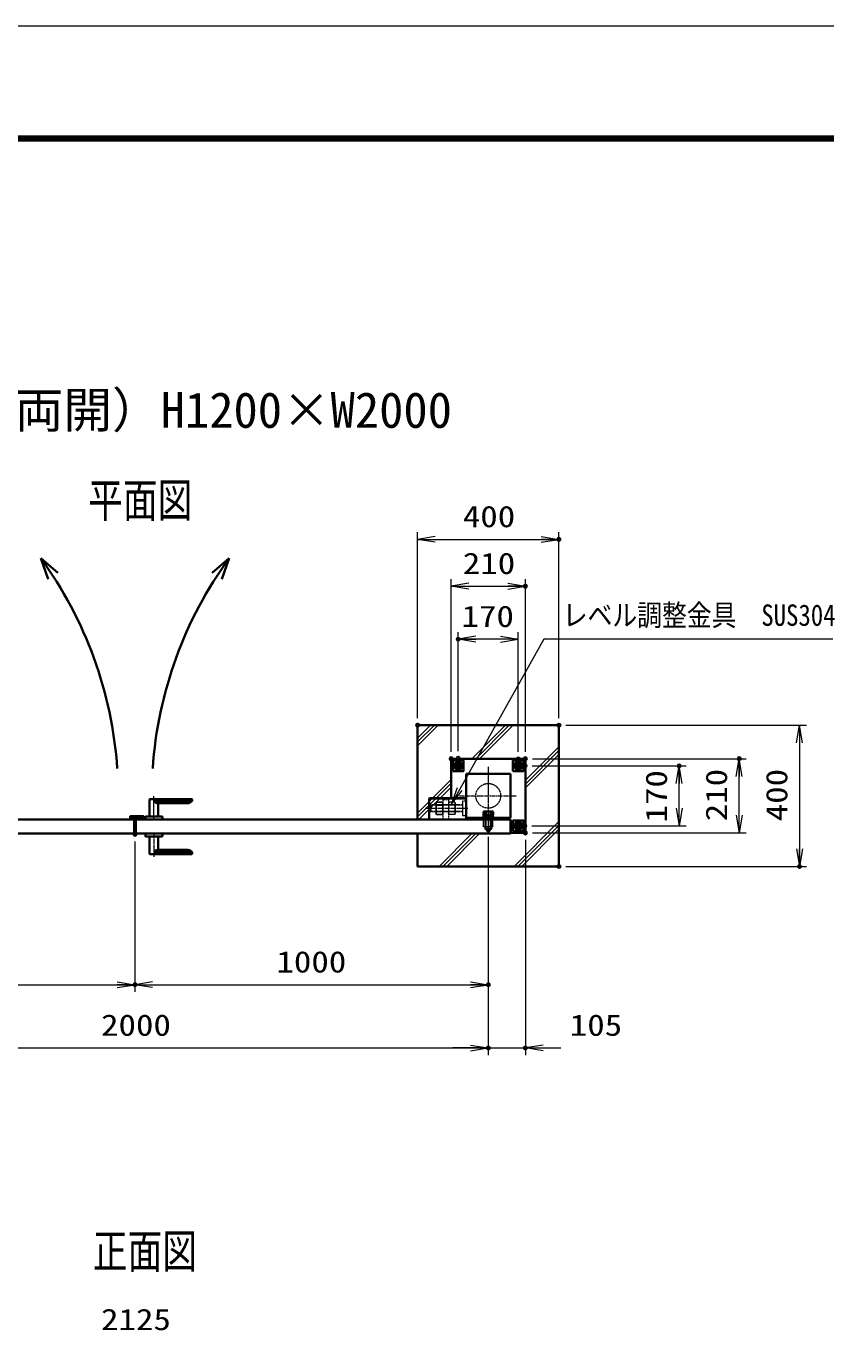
# Model space of a CAD drawing. Units: millimetres at full size. Extents: x -5940 to 5940, y -4200 to 4200.
# Drawn here: x -1820 to 443, y 500 to 4200 of the extents above; entities that cross this region are included whole.
import ezdxf
from ezdxf.enums import TextEntityAlignment as Align

# ---------------------------------------------------------------- set-up
doc = ezdxf.new("R2010")
doc.units = ezdxf.units.MM
doc.header["$LTSCALE"] = 20
doc.header["$PDMODE"] = 32
doc.header["$PDSIZE"] = 10
for name, pattern in [('DASHED', [7.5, 6, -1.5]), ('USER1', [18, 12, -1.5, 3, -1.5]), ('USER2', [9, 6, -0.75, 1.5, -0.75]), ('USER3', [3.75, 3, -0.75])]:
    doc.linetypes.add(name, pattern=pattern)
for name, color, linetype, lineweight in [('0-0_D-TTL', 7, 'Continuous', 18), ('0-1_外形線', 7, 'Continuous', 35), ('0-2_隠れ線', 140, 'DASHED', 18), ('0-3_軸線', 200, 'USER1', 15), ('0-5_細線', 2, 'Continuous', 35), ('0-6_寸法線', 4, 'Continuous', 18), ('0-7_0', 7, 'Continuous', 18), ('0-9_ねじ', 253, 'Continuous', 18), ('0-A_AM_0N', 7, 'Continuous', 50), ('0-B_AM_4N', 4, 'Continuous', 25), ('0-C_AM_7N', 6, 'USER2', 18), ('0-D_AM_3N', 140, 'USER3', 25), ('0-E_ハッチング', 253, 'Continuous', 13)]:
    doc.layers.add(name, color=color, linetype=linetype, lineweight=lineweight)
doc.layers.add('0-8_Defpoints', color=7, linetype='Continuous')
doc.layers.add('0-F_文字', color=254, linetype='Continuous')
doc.styles.add('ＭＳ ゴシック', font='')
doc.styles.get('ＭＳ ゴシック').set_extended_font_data('MS Gothic')

# ---------------------------------------------------------------- blocks, each defined once
blk = doc.blocks.new('_Open')
at = {"layer": '0-7_0'}
blk.add_line((-20, 3.333), (0, 0), dxfattribs=at)
blk.add_lwpolyline([(-20, -3.333), (0, 0), (-20, 0)], dxfattribs=at)
blk = doc.blocks.new('fffafafa')
at = {"layer": '0-1_外形線'}
for p, q in [((-240, 0), (-240, 980)), ((-220, 1000), (2140, 1000)), ((2160, 900), (0, 900)), ((240, 760), (1917.5, 760)), ((240, 760), (240, 0)), ((2160, 900), (2160, 980)), ((-474, 0), (474, 0)), ((-480, -160), (-480, -6)), ((-480, -160), (480, -160)), ((480, -160), (480, -6))]:
    blk.add_line(p, q, dxfattribs=at)
for centre, radius, start, end in [((-220, 980), 20, 90, 180), ((242.5, 1040), 280, 209.99736, 269.48969), ((1917.5, 1040), 280, 270, 330.00262), ((2140, 980), 20, 0, 90), ((-474, -6), 6, 90, 180), ((474, -6), 6, 0, 90)]:
    blk.add_arc(centre, radius, start, end, dxfattribs=at)
at = {"layer": '0-3_軸線'}
blk.add_line((0, -160), (0, 1155.1), dxfattribs=at)
blk = doc.blocks.new('PROFSP004L9486')
at = {"layer": '0-1_外形線'}
for p, q in [((-16, 138.6), (-178.6, 138.6)), ((62, 160), (62, 0)), ((62, -160), (62, 0)), ((780, 160), (780, 0)), ((780, -160), (780, 0)), ((-16, -138.6), (-178.6, -138.6))]:
    blk.add_line(p, q, dxfattribs=at)
for points in [[(-200, 0), (-200, 240), (-178.6, 277.1), (-16, 277.1), (-16, 0)], [(-200, 0), (-200, -240), (-178.6, -277.1), (-16, -277.1), (-16, 0)], [(-16, 225), (0, 225), (0, 0)], [(-16, -225), (0, -225), (0, 0)], [(12, 160), (780, 160), (800, 140), (800, 0)], [(12, -160), (780, -160), (800, -140), (800, 0)]]:
    blk.add_lwpolyline(points, dxfattribs=at)
for centre, radius, start, end in [((-77.3, 207.8), 122.7, 145.61587, 214.38413), ((258.6, 0), 458.6, 162.41211, 197.58789), ((12, 172), 12, 180, 270), ((-77.3, -207.8), 122.7, 145.61587, 214.38413), ((12, -172), 12, 90, 180)]:
    blk.add_arc(centre, radius, start, end, dxfattribs=at)
at = {"layer": '0-3_軸線'}
blk.add_line((-240, 0), (840, 0), dxfattribs=at)
at = {"layer": '0-9_ねじ'}
for p, q in [((62, 140), (12, 160)), ((62, 140), (800, 140)), ((62, -140), (12, -160)), ((62, -140), (800, -140))]:
    blk.add_line(p, q, dxfattribs=at)
blk = doc.blocks.new('PROFSP004KSH16')
at = {"layer": '0-1_外形線'}
for p, q in [((0, 186), (0, 0)), ((0, 13.2), (99.4, 26.5)), ((0, -186), (0, 0)), ((0, -13.2), (99.4, 0)), ((11.4, 268), (11.4, 14.8)), ((88, 268), (88, 25)), ((99.4, 186), (99.4, 0)), ((99.4, -186), (99.4, 0)), ((11.4, -268), (11.4, -11.7)), ((88, -268), (88, -1.5))]:
    blk.add_line(p, q, dxfattribs=at)
for points in [[(49.7, 268), (11.4, 268), (3.4, 260), (0, 186)], [(99.4, 186), (96, 260), (88, 268), (49.7, 268)], [(49.7, -268), (11.4, -268), (3.4, -260), (0, -186)], [(99.4, -186), (96, -260), (88, -268), (49.7, -268)]]:
    blk.add_lwpolyline(points, dxfattribs=at)
blk = doc.blocks.new('PROFSP004K8916')
at = {"layer": '0-1_外形線'}
blk.add_lwpolyline([(0, -300), (60, -300), (60, 300), (0, 300)], close=True, dxfattribs=at)
blk = doc.blocks.new('U13')
at = {"layer": '0-A_AM_0N'}
blk.add_lwpolyline([(-1880, 1596.1), (-1700, 1492.2), (-1520, 1596.1), (-1520, 1803.9), (-1700, 1907.8), (-1880, 1803.9)], close=True, dxfattribs=at)
for radius in [180, 101.1]:
    blk.add_circle((-1700, 1700), radius, dxfattribs=at)
at = {"layer": '0-B_AM_4N'}
blk.add_arc((-1700, 1700), 120, 260, 170, dxfattribs=at)
at = {"layer": '0-C_AM_7N'}
for p, q in [((-1928.6, 1700), (-1471.4, 1700)), ((-1700, 1928.6), (-1700, 1471.4))]:
    blk.add_line(p, q, dxfattribs=at)
blk = doc.blocks.new('U14')
at = {"layer": '0-A_AM_0N'}
blk.add_lwpolyline([(1520, 1596.1), (1700, 1492.2), (1880, 1596.1), (1880, 1803.9), (1700, 1907.8), (1520, 1803.9)], close=True, dxfattribs=at)
for radius in [180, 101.1]:
    blk.add_circle((1700, 1700), radius, dxfattribs=at)
at = {"layer": '0-B_AM_4N'}
blk.add_arc((1700, 1700), 120, 260, 170, dxfattribs=at)
at = {"layer": '0-C_AM_7N'}
for p, q in [((1471.4, 1700), (1928.6, 1700)), ((1700, 1928.6), (1700, 1471.4))]:
    blk.add_line(p, q, dxfattribs=at)
blk = doc.blocks.new('U15')
at = {"layer": '0-A_AM_0N'}
blk.add_lwpolyline([(1520, -1803.9), (1700, -1907.8), (1880, -1803.9), (1880, -1596.1), (1700, -1492.2), (1520, -1596.1)], close=True, dxfattribs=at)
for radius in [180, 101.1]:
    blk.add_circle((1700, -1700), radius, dxfattribs=at)
at = {"layer": '0-B_AM_4N'}
blk.add_arc((1700, -1700), 120, 260, 170, dxfattribs=at)
at = {"layer": '0-C_AM_7N'}
for p, q in [((1700, -1471.4), (1700, -1928.6)), ((1471.4, -1700), (1928.6, -1700))]:
    blk.add_line(p, q, dxfattribs=at)
blk = doc.blocks.new('A$C349E2BCA')
at = {"layer": '0-1_外形線'}
for p, q in [((1355.1, 581.1), (-744.9, 581.1)), ((-744.9, 581.1), (-744.9, -588.9)), ((-714.9, -618.9), (1355.1, -618.9))]:
    blk.add_line(p, q, dxfattribs=at)
blk.add_lwpolyline([(1355.1, -618.9), (1355.1, 581.1), (-744.9, 581.1)], dxfattribs=at)
blk.add_arc((-714.9, -588.9), 30, 180, 270, dxfattribs=at)
at = {"layer": '0-2_隠れ線'}
for p, q in [((-714.9, 581.1), (-714.9, -588.9)), ((-714.9, -588.9), (1355.1, -588.9))]:
    blk.add_line(p, q, dxfattribs=at)
blk = doc.blocks.new('U16')
at = {"layer": '0-D_AM_3N'}
for p, q in [((-1673.2, 346.5), (-1700, 300)), ((-1700, 300), (-1700, -300)), ((-1346.8, 346.5), (-1673.2, 346.5)), ((-1346.8, 173.3), (-1673.2, 173.3)), ((-1346.8, 346.5), (-1320, 300)), ((-1320, 300), (-1320, -300)), ((-1673.2, -346.5), (-1700, -300)), ((-1346.8, -173.3), (-1673.2, -173.3)), ((-1346.8, -346.5), (-1673.2, -346.5)), ((-1346.8, -346.5), (-1320, -300))]:
    blk.add_line(p, q, dxfattribs=at)
for centre, radius, start, end in [((-1546.8, 259.9), 153.2, 154.43847, 214.43847), ((-1127.6, 0), 572.4, 162.38303, 197.61697), ((-1473.2, 259.9), 153.2, 325.56153, 25.56153), ((-1892.4, 0), 572.4, 342.38303, 17.61697), ((-1546.8, -259.9), 153.2, 145.56153, 205.56153), ((-1473.2, -259.9), 153.2, 334.43847, 34.43847)]:
    blk.add_arc(centre, radius, start, end, dxfattribs=at)
blk = doc.blocks.new('U17')
at = {"layer": '0-2_隠れ線', "linetype": 'USER3'}
for p, q in [((-973.2, 346.5), (-1000, 300)), ((-1000, 300), (-1000, -300)), ((-646.8, 346.5), (-973.2, 346.5)), ((-646.8, 173.3), (-973.2, 173.3)), ((-646.8, 346.5), (-620, 300)), ((-620, 300), (-620, -300)), ((-973.2, -346.5), (-1000, -300)), ((-646.8, -173.3), (-973.2, -173.3)), ((-646.8, -346.5), (-973.2, -346.5)), ((-646.8, -346.5), (-620, -300))]:
    blk.add_line(p, q, dxfattribs=at)
for centre, radius, start, end in [((-846.8, 259.9), 153.2, 154.43847, 214.43847), ((-427.6, 0), 572.4, 162.38303, 197.61697), ((-773.2, 259.9), 153.2, 325.56153, 25.56153), ((-1192.4, 0), 572.4, 342.38303, 17.61697), ((-846.8, -259.9), 153.2, 145.56153, 205.56153), ((-773.2, -259.9), 153.2, 334.43847, 34.43847)]:
    blk.add_arc(centre, radius, start, end, dxfattribs=at)
blk = doc.blocks.new('dgdgagagd')
at = {"layer": '0-2_隠れ線'}
for p, q in [((-1975, 200), (-2000, 175)), ((-200, 175), (-2000, 175)), ((-2000, 175), (-2000, 0)), ((-1975, 200), (-1975, 0)), ((-200, 200), (-1975, 200)), ((-1975, -200), (-1975, 0)), ((-1320, 500), (-1320, -630)), ((-1320, 500), (-1000, 500)), ((-1000, 500), (-1000, -630)), ((-200, 400), (-200, -400)), ((0, 400), (-200, 400)), ((-200, -175), (-2000, -175)), ((-200, -400), (0, -400))]:
    blk.add_line(p, q, dxfattribs=at)
blk.add_lwpolyline([(-200, -200), (-1975, -200), (-2000, -175), (-2000, 0)], dxfattribs=at)
at = {"layer": '0-3_軸線'}
blk.add_line((89.7, 0), (-2340.3, 0), dxfattribs=at)
at = {"layer": '0-2_隠れ線'}
blk.add_blockref('U17', (0, 0), dxfattribs=at)
at = {"layer": '0-D_AM_3N'}
blk.add_blockref('U16', (0, 0), dxfattribs=at)
blk = doc.blocks.new('fffjgkkhk')
at = {"layer": '0-1_外形線'}
for p, q in [((2100, 2100), (-2100, 2100)), ((-2100, 2100), (-2100, -140)), ((1250, 1250), (-1250, 1250)), ((-1250, 1250), (-1250, -1250)), ((1250, -1250), (1250, 1250)), ((-1250, -1250), (1250, -1250)), ((-360, -1340), (-360, -1250)), ((360, -1340), (360, -1250))]:
    blk.add_line(p, q, dxfattribs=at)
for points in [[(-2000, 1400), (-1400, 1400), (-1400, 2000), (-2000, 2000)], [(1400, 1400), (2000, 1400), (2000, 2000), (1400, 2000)], [(1400, -2000), (2000, -2000), (2000, -1400), (1400, -1400)]]:
    blk.add_lwpolyline(points, close=True, dxfattribs=at)
blk.add_lwpolyline([(2100, 2100), (2100, -2100), (1250, -2100)], dxfattribs=at)
at = {"layer": '0-2_隠れ線'}
for p, q in [((-160, -1750), (-160, -1250)), ((-120, -1750), (-120, -1250)), ((120, -1750), (120, -1250)), ((160, -1750), (160, -1250)), ((260, -1750), (260, -1340))]:
    blk.add_line(p, q, dxfattribs=at)
blk.add_lwpolyline([(260, -1750), (-260, -1750), (-260, -1340)], dxfattribs=at)
for centre, radius in [((-1700, 1700), 250), ((1700, 1700), 250), ((0, 0), 700), ((1700, -1700), 250)]:
    blk.add_circle(centre, radius, dxfattribs=at)
at = {"layer": '0-3_軸線'}
for p, q in [((0, 1642.4), (0, -1642.4)), ((-1623.7, 0), (1623.7, 0))]:
    blk.add_line(p, q, dxfattribs=at)
at = {"layer": '0-1_外形線'}
blk.add_blockref('dgdgagagd', (-1250, -710), dxfattribs=at)
at = {"layer": '0-1_外形線', "xscale": -1, "rotation": 180}
blk.add_blockref('A$C349E2BCA', (-2605.1, -758.9), dxfattribs=at)
at = {"layer": '0-7_0'}
for name, p, rotation in [('PROFSP004K8916', (0, -1250), 90), ('PROFSP004L9486', (0, -1090.6), 270), ('PROFSP004KSH16', (0, -1190), 90)]:
    blk.add_blockref(name, p, dxfattribs=dict(at, rotation=rotation))
at = {"layer": '0-A_AM_0N'}
for name in ['U13', 'U14', 'U15']:
    blk.add_blockref(name, (0, 0), dxfattribs=at)
blk = doc.blocks.new('S31')
at = {"layer": '0-6_寸法線'}
for points in [[(-13340902.9, 58556179.1), (-13357254.1, 58556179.1), (-13362024, 58547691.2), (-13362513.9, 58546819.4)], [(-13362169.3, 58547772.9), (-13362513.9, 58546819.4), (-13361878.7, 58547609.6)]]:
    blk.add_lwpolyline(points, dxfattribs=at)
at = {"layer": '0-6_寸法線', "color": 254, "style": 'ＭＳ ゴシック', "width": 0.85}
blk.add_text('レベル調整金具\u3000SUS304', height=1212, dxfattribs=at).set_placement((-13356190.1, 58556576), align=Align.BOTTOM_LEFT)

msp = doc.modelspace()

# ---------------------------------------------------------------- linework, layer by layer
at = {"layer": '0-0_D-TTL'}
for points in [[(-5940, -4200), (5940, -4200), (5940, 4200), (-5940, 4200)], [(-5558.14, 3889.71), (5558.14, 3889.71), (5558.14, -3888.86), (-5558.14, -3888.86)], [(-5554.61, 3886.18), (5554.61, 3886.18), (5554.61, -3885.32), (-5554.61, -3885.32)], [(-5551.07, 3882.64), (5551.07, 3882.64), (5551.07, -3881.79), (-5551.07, -3881.79)], [(-5547.54, 3879.11), (5547.54, 3879.11), (5547.54, -3878.25), (-5547.54, -3878.25)], [(-5544, 3875.57), (5544, 3875.57), (5544, -3874.71), (-5544, -3874.71)]]:
    msp.add_lwpolyline(points, close=True, dxfattribs=at)
at = {"layer": '0-1_外形線'}
msp.add_lwpolyline([(-712.3, 1953.36), (-712.3, 2220.36), (-312.3, 2220.36), (-312.3, 1820.36), (-712.3, 1820.36), (-712.3, 1913.36)], dxfattribs=at)
for points in [[(-1487.8, 1957.86), (-1525.8, 1957.86), (-1525.8, 1962.36), (-1487.8, 1962.36)], [(-1514.8, 1953.36), (-2574.8, 1953.36), (-2574.8, 1913.36), (-1514.8, 1913.36)], [(-1509.8, 1953.36), (-449.8, 1953.36), (-449.8, 1913.36), (-1509.8, 1913.36)], [(-1487.8, 1957.86), (-1506.8, 1957.86), (-1506.8, 1953.36), (-1487.8, 1953.36)]]:
    msp.add_lwpolyline(points, close=True, dxfattribs=at)
at = {"layer": '0-3_軸線'}
msp.add_line((-1512.3, 1955.36), (-1512.3, 1911.36), dxfattribs=at)
at = {"layer": '0-5_細線'}
for p, q in [((-1779.1, 2693.42), (-1731.04, 2652.16)), ((-1779.1, 2693.42), (-1758.11, 2633.65)), ((-1245.5, 2693.42), (-1293.56, 2652.16)), ((-1245.5, 2693.42), (-1266.48, 2633.65))]:
    msp.add_line(p, q, dxfattribs=at)
msp.add_lwpolyline([(-1510.8, 1957.86), (-1525.8, 1957.86), (-1525.8, 1954.86), (-1510.8, 1954.86)], close=True, dxfattribs=at)
for centre, start, end in [((-2702.45, 2020.36), 3.88395, 36.0897), ((-322.14, 2020.36), 143.9103, 176.11605)]:
    msp.add_arc(centre, 1142.63, start, end, dxfattribs=at)
at = {"layer": '0-6_寸法線'}
for p, q in [((-712.3, 2240.36), (-712.3, 2766.57)), ((-712.3, 2746.57), (-312.3, 2746.57)), ((-312.3, 2240.36), (-312.3, 2766.57)), ((-617.3, 2145.36), (-617.3, 2633.85)), ((-407.3, 2145.36), (-407.3, 2633.85)), ((-617.3, 2613.85), (-407.3, 2613.85)), ((-597.3, 2146.98), (-597.3, 2483.85)), ((-427.3, 2144.81), (-427.3, 2483.85)), ((-427.3, 2463.85), (-597.3, 2463.85)), ((-292.3, 2220.36), (388.84, 2220.36)), ((368.84, 2220.36), (368.84, 1820.36)), ((-387.3, 2125.36), (218.12, 2125.36)), ((198.12, 1915.36), (198.12, 2125.36)), ((-387.85, 2105.36), (48.12, 2105.36)), ((28.12, 1935.36), (28.12, 2105.36)), ((-388.81, 1935.36), (48.12, 1935.36)), ((-1512.3, 1891.36), (-1512.3, 1465.45)), ((-1512.3, 1891.36), (-1512.3, 1465.45)), ((-512.3, 1903.83), (-512.3, 1465.45)), ((-512.3, 1903.83), (-512.3, 1286.29)), ((-512.3, 1903.83), (-512.3, 1286.29)), ((-407.3, 1895.36), (-407.3, 1286.29)), ((-387.3, 1915.36), (218.12, 1915.36)), ((-292.3, 1820.36), (388.84, 1820.36)), ((-2512.3, 1485.45), (-1512.3, 1485.45)), ((-1512.3, 1485.45), (-512.3, 1485.45)), ((-2512.3, 1306.29), (-512.3, 1306.29)), ((-562.3, 1306.29), (-612.3, 1306.29)), ((-512.3, 1306.29), (-407.3, 1306.29)), ((-357.3, 1306.29), (-307.3, 1306.29))]:
    msp.add_line(p, q, dxfattribs=at)
at = {"layer": '0-8_Defpoints'}
for p in [(-312.3, 2746.57), (-407.3, 2613.85), (-597.3, 2463.85), (-712.3, 2220.36), (-312.3, 2220.36), (-312.3, 2220.36), (-617.3, 2125.36), (-597.3, 2126.98), (-427.3, 2124.81), (-407.85, 2105.36), (-407.3, 2125.36), (-407.3, 2125.36), (28.12, 2105.36), (198.12, 2125.36), (-512.3, 1923.83), (-408.81, 1935.36), (-1512.3, 1911.36), (-407.3, 1915.36), (-407.3, 1915.36), (-312.3, 1820.36), (368.84, 1820.36), (-1512.3, 1485.45), (-512.3, 1485.45), (-512.3, 1306.29), (-407.3, 1306.29)]:
    msp.add_point(p, dxfattribs=at)
at = {"layer": '0-E_ハッチング'}
for p, q in [((-712.3, 2183.73), (-675.67, 2220.36)), ((-712.3, 2172.86), (-664.8, 2220.36)), ((-712.3, 2161.98), (-653.92, 2220.36)), ((-558.54, 2125.36), (-463.54, 2220.36)), ((-547.66, 2125.36), (-452.66, 2220.36)), ((-536.79, 2125.36), (-441.79, 2220.36)), ((-407.3, 2064.47), (-312.3, 2159.47)), ((-407.3, 2053.59), (-312.3, 2148.59)), ((-407.3, 2042.72), (-312.3, 2137.72)), ((-712.3, 1971.6), (-617.3, 2066.6)), ((-712.3, 1960.73), (-617.3, 2055.73)), ((-708.79, 1953.36), (-617.3, 2044.85)), ((-439.28, 1820.36), (-312.3, 1947.34)), ((-428.4, 1820.36), (-312.3, 1936.46)), ((-417.53, 1820.36), (-312.3, 1925.59)), ((-651.41, 1820.36), (-558.41, 1913.36)), ((-640.53, 1820.36), (-547.53, 1913.36)), ((-629.66, 1820.36), (-536.66, 1913.36))]:
    msp.add_line(p, q, dxfattribs=at)

# ---------------------------------------------------------------- block references
at = {"layer": '0-1_外形線', "xscale": 0.05, "yscale": 0.05}
for name, p in [('fffjgkkhk', (-512.3, 2020.36)), ('fffafafa', (-1458.8, 1961.36))]:
    msp.add_blockref(name, p, dxfattribs=at)
at = {"layer": '0-1_外形線', "xscale": -0.05, "yscale": 0.05, "rotation": 180}
msp.add_blockref('fffafafa', (-1458.8, 1905.36), dxfattribs=at)
at = {"layer": '0-6_寸法線', "xscale": 2.5, "yscale": 2.5}
for p, rotation in [((-712.3, 2746.57), 180), ((-617.3, 2613.85), 180), ((-597.3, 2463.85), 180), ((368.84, 2220.36), 90), ((198.12, 2125.36), 90), ((28.12, 2105.36), 90), ((28.12, 1935.36), 270), ((198.12, 1915.36), 270), ((368.84, 1820.36), 270), ((-1512.3, 1485.45), 180), ((-407.3, 1306.29), 180)]:
    msp.add_blockref('_Open', p, dxfattribs=dict(at, rotation=rotation))
at = {"layer": '0-6_寸法線'}
for name, p, xscale, yscale in [('_Open', (-312.3, 2746.57), 2.5, 2.5), ('_Open', (-407.3, 2613.85), 2.5, 2.5), ('S31', (667507.99, -2925345.27), 0.05, 0.05), ('_Open', (-427.3, 2463.85), 2.5, 2.5), ('_Open', (-1512.3, 1485.45), 2.5, 2.5), ('_Open', (-512.3, 1485.45), 2.5, 2.5), ('_Open', (-512.3, 1306.29), 2.5, 2.5), ('_Open', (-512.3, 1306.29), 2.5, 2.5)]:
    msp.add_blockref(name, p, dxfattribs=dict(at, xscale=xscale, yscale=yscale))

# ---------------------------------------------------------------- texts
at = {"layer": '0-6_寸法線', "color": 254, "style": 'ＭＳ ゴシック', "width": 1.2}
for s, p in [('400', (-584.3, 2762.91)), ('210', (-584.3, 2630.19)), ('170', (-587.9, 2480.19)), ('1000', (-1111.9, 1501.79)), ('2000', (-1608.3, 1322.63)), ('105', (-281.47, 1322.63)), ('2125', (-1608.3, 489.12))]:
    msp.add_text(s, height=60.56, dxfattribs=at).set_placement(p, align=Align.BOTTOM_LEFT)
for s, p in [('170', (11.78, 1944.76)), ('210', (181.78, 1948.36)), ('400', (352.5, 1948.36))]:
    msp.add_text(s, height=60.56, rotation=90, dxfattribs=at).set_placement(p, align=Align.BOTTOM_LEFT)
at = {"layer": '0-F_文字', "style": 'ＭＳ ゴシック'}
msp.add_text('TKK-SG（両開）H1200×W2000', height=101, dxfattribs=at).set_placement((-2402.82, 3032.16), align=Align.BOTTOM_LEFT)
at = {"layer": '0-F_文字', "style": 'ＭＳ ゴシック', "width": 0.75}
for s, p in [('平面図', (-1644.91, 2780.57)), ('正面図', (-1631.69, 654.01))]:
    msp.add_text(s, height=96.19, dxfattribs=at).set_placement(p, align=Align.BOTTOM_LEFT)

doc.saveas('drawing.dxf')
